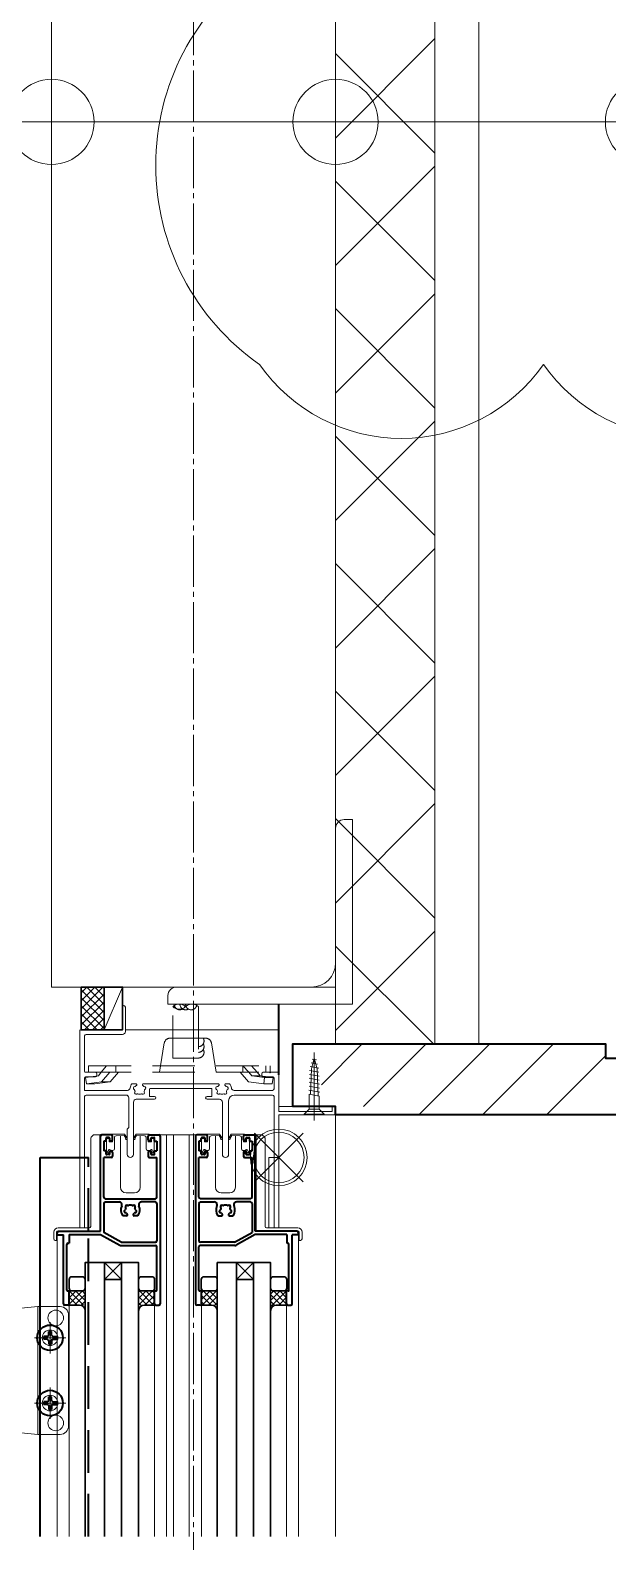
# Model space of a CAD drawing. Units: millimetres at full size, sheet at 1:30. Extents: x -17796 to 21385, y -23279 to 7734.
# Drawn here: x -2369 to -2166, y -994 to -462 of the extents above; entities that cross this region are included whole.
import ezdxf

# ---------------------------------------------------------------- set-up
doc = ezdxf.new("R2010")
doc.units = ezdxf.units.MM
doc.header["$LTSCALE"] = 30
for name, pattern in [('USER2', [2, 1.25, -0.25, 0.25, -0.25]), ('USER4', [0.78, 0.6, -0.06, 0.06, -0.06]), ('USER8', [0.75, 0.5, -0.25])]:
    doc.linetypes.add(name, pattern=pattern)
for name, color, linetype, lineweight in [('0-B_0_6P', 54, 'USER4', 18), ('0-D_破線', 30, 'Continuous', 18), ('1-4_ﾌﾟﾛッﾄ', 41, 'Continuous', 18), ('2-2_', 7, 'Continuous', 18), ('4-A_', 4, 'Continuous', 40), ('4-F_', 1, 'Continuous', 18), ('6-F_寸法', 2, 'Continuous', 18)]:
    doc.layers.add(name, color=color, linetype=linetype, lineweight=lineweight)

msp = doc.modelspace()

# ---------------------------------------------------------------- linework, layer by layer
at = {"layer": '0-B_0_6P'}
msp.add_line((-2311.89, 296.4), (-2311.89, -3403.6), dxfattribs=at)
at = {"layer": '0-D_破線'}
msp.add_line((-2211.39, -143.6), (-2211.39, -818.6), dxfattribs=at)
at = {"layer": '1-4_ﾌﾟﾛッﾄ'}
for p, q in [((-2261.89, -499.57), (-2226.89, -464.57)), ((-2226.89, -504.85), (-2261.89, -469.85)), ((-2261.89, -544.47), (-2226.89, -509.47)), ((-2226.89, -549.75), (-2261.89, -514.75)), ((-2261.89, -589.38), (-2226.89, -554.38)), ((-2226.89, -594.65), (-2261.89, -559.65)), ((-2261.89, -634.28), (-2226.89, -599.28)), ((-2226.89, -639.55), (-2261.89, -604.55)), ((-2261.89, -679.18), (-2226.89, -644.18)), ((-2226.89, -684.45), (-2261.89, -649.45)), ((-2261.89, -724.08), (-2226.89, -689.08)), ((-2226.89, -729.36), (-2261.89, -694.36)), ((-2261.89, -768.98), (-2226.89, -733.98)), ((-2226.89, -774.26), (-2261.89, -739.26)), ((-2261.89, -813.88), (-2226.89, -778.88)), ((-2227.44, -818.6), (-2261.89, -784.16))]:
    msp.add_line(p, q, dxfattribs=at)
msp.add_lwpolyline([(-1811.89, -103.6), (-2211.89, -103.6), (-2211.89, -118.6), (-2261.89, -118.6), (-2261.89, -818.6), (-2226.89, -818.6), (-2226.89, -143.6)], dxfattribs=at)
at = {"layer": '2-2_', "color": 171}
for p, q in [((-2361.89, -473.89), (-2361.89, -476.39)), ((-2261.89, -473.89), (-2261.89, -476.39)), ((-2261.89, -473.89), (-2261.89, -476.39)), ((-2361.89, -493.89), (-2261.89, -493.89)), ((-2291.89, -493.89), (-2321.89, -493.89)), ((-2261.89, -493.89), (-2151.89, -493.89)), ((-2231.89, -493.89), (-2201.89, -493.89))]:
    msp.add_line(p, q, dxfattribs=at)
at = {"layer": '2-2_'}
for p, q in [((-2361.89, -493.89), (-2391.89, -493.89)), ((-2261.89, -493.89), (-2291.89, -493.89)), ((-2261.89, -493.89), (-2231.89, -493.89))]:
    msp.add_line(p, q, dxfattribs=at)
for centre in [(-2361.89, -493.89), (-2261.89, -493.89), (-2261.89, -493.89), (-2151.89, -493.89)]:
    msp.add_circle(centre, 15, dxfattribs=at)
at = {"layer": '4-A_', "color": 7, "lineweight": 18}
for p, q in [((-2258.89, -739.6), (-2255.89, -739.6)), ((-2255.89, -804.6), (-2255.89, -739.6)), ((-2261.89, -790.1), (-2261.89, -742.6)), ((-2320.89, -804.6), (-2320.89, -801.6)), ((-2317.89, -798.6), (-2270.39, -798.6)), ((-2320.89, -804.6), (-2255.89, -804.6))]:
    msp.add_line(p, q, dxfattribs=at)
at = {"layer": '4-A_', "color": 2, "lineweight": 9}
for p, q in [((-2351.39, -800.56), (-2349.43, -798.6)), ((-2351.39, -803.39), (-2346.6, -798.6)), ((-2351.39, -806.22), (-2343.77, -798.6)), ((-2343.39, -807.52), (-2351.39, -799.52)), ((-2351.39, -809.05), (-2343.39, -801.05)), ((-2343.39, -810.35), (-2351.39, -802.35)), ((-2343.39, -804.69), (-2349.48, -798.6)), ((-2343.39, -801.86), (-2346.65, -798.6)), ((-2343.39, -799.04), (-2343.82, -798.6)), ((-2336.89, -798.6), (-2343.39, -813.6)), ((-2351.39, -811.88), (-2343.39, -803.88)), ((-2343.39, -813.18), (-2351.39, -805.18)), ((-2345.79, -813.6), (-2351.39, -808.01)), ((-2350.29, -813.6), (-2343.39, -806.71)), ((-2348.62, -813.6), (-2351.39, -810.83)), ((-2347.46, -813.6), (-2343.39, -809.53)), ((-2344.63, -813.6), (-2343.39, -812.36)), ((-2266.89, -833.01), (-2252.48, -818.6)), ((-2252.03, -840.6), (-2230.03, -818.6)), ((-2232.58, -843.6), (-2207.58, -818.6)), ((-2210.13, -843.6), (-2185.13, -818.6)), ((-2187.68, -843.6), (-2166.89, -822.82)), ((-2355.64, -905.76), (-2355.48, -905.6)), ((-2355.64, -908.01), (-2353.24, -905.6)), ((-2355.64, -910.25), (-2350.99, -905.6)), ((-2352.88, -910.6), (-2355.64, -907.84)), ((-2355.12, -910.6), (-2355.64, -910.09)), ((-2350.63, -910.6), (-2355.63, -905.6)), ((-2353.75, -910.6), (-2350.04, -906.9)), ((-2350.04, -908.95), (-2353.39, -905.6)), ((-2351.5, -910.6), (-2350.04, -909.14)), ((-2350.04, -906.71), (-2351.14, -905.6)), ((-2331.24, -906.06), (-2330.78, -905.6)), ((-2331.24, -908.3), (-2328.54, -905.6)), ((-2331.24, -910.55), (-2326.29, -905.6)), ((-2328.18, -910.6), (-2331.24, -907.55)), ((-2330.18, -910.85), (-2331.24, -909.79)), ((-2325.94, -910.6), (-2330.94, -905.6)), ((-2329.05, -910.6), (-2325.64, -907.19)), ((-2325.64, -908.66), (-2328.69, -905.6)), ((-2326.8, -910.6), (-2325.64, -909.44)), ((-2325.64, -906.41), (-2326.45, -905.6)), ((-2309.14, -906.41), (-2308.33, -905.6)), ((-2309.14, -908.65), (-2306.09, -905.6)), ((-2305.73, -910.6), (-2309.14, -907.2)), ((-2307.98, -910.6), (-2309.14, -909.44)), ((-2308.84, -910.6), (-2303.84, -905.6)), ((-2303.54, -910.55), (-2308.49, -905.6)), ((-2306.6, -910.6), (-2303.54, -907.54)), ((-2303.54, -908.31), (-2306.24, -905.6)), ((-2304.35, -910.6), (-2303.54, -909.79)), ((-2303.54, -906.06), (-2304, -905.6)), ((-2284.74, -906.7), (-2283.64, -905.6)), ((-2284.74, -908.95), (-2281.39, -905.6)), ((-2284.74, -911.19), (-2279.15, -905.6)), ((-2281.04, -910.6), (-2284.74, -906.9)), ((-2283.22, -910.67), (-2284.74, -909.14)), ((-2279.14, -910.25), (-2283.79, -905.6)), ((-2281.9, -910.6), (-2279.14, -907.84)), ((-2279.14, -908.01), (-2281.55, -905.6)), ((-2279.66, -910.6), (-2279.14, -910.08)), ((-2279.14, -905.76), (-2279.3, -905.6)), ((-2331.17, -912.11), (-2331.24, -912.04)), ((-2284.49, -911.64), (-2284.74, -911.39))]:
    msp.add_line(p, q, dxfattribs=at)
at = {"layer": '4-A_', "lineweight": 18}
for p, q in [((-2336.89, -813.6), (-2336.89, -805.6)), ((-2335.89, -814.25), (-2335.89, -805.6)), ((-2351.89, -814.1), (-2351.89, -858.3)), ((-2351.39, -813.6), (-2336.89, -813.6)), ((-2350.24, -828.3), (-2350.24, -815.75)), ((-2349.74, -815.25), (-2336.89, -815.25)), ((-2346.39, -828.6), (-2349.94, -828.6)), ((-2346.39, -830.25), (-2349.94, -830.25)), ((-2345.89, -829.1), (-2345.89, -829.75)), ((-2287.89, -829.1), (-2287.89, -829.75)), ((-2285.09, -828.6), (-2287.39, -828.6)), ((-2283.84, -830.25), (-2287.39, -830.25)), ((-2285.09, -828.6), (-2284.89, -828.8)), ((-2284.89, -828.8), (-2284.69, -828.6)), ((-2282.19, -828.6), (-2284.69, -828.6)), ((-2281.89, -828.9), (-2281.89, -842.4)), ((-2350.24, -830.55), (-2350.24, -834.95)), ((-2350.24, -834.95), (-2335.19, -834.95)), ((-2333.58, -832.6), (-2332.26, -832.6)), ((-2329.52, -832.6), (-2303.26, -832.6)), ((-2327.09, -834.25), (-2305.69, -834.25)), ((-2305.39, -837.1), (-2305.39, -834.55)), ((-2300.52, -832.6), (-2299.2, -832.6)), ((-2297.59, -834.95), (-2284.04, -834.95)), ((-2283.54, -830.55), (-2283.54, -834.45)), ((-2350.24, -837.1), (-2350.24, -858.3)), ((-2349.74, -836.6), (-2335.69, -836.6)), ((-2334.69, -848.05), (-2334.69, -837.6)), ((-2333.04, -857.5), (-2333.04, -839.1)), ((-2332.04, -838.1), (-2325.64, -838.1)), ((-2307.14, -837.1), (-2305.39, -837.1)), ((-2307.14, -838.1), (-2302.74, -838.1)), ((-2301.74, -857.5), (-2301.74, -839.1)), ((-2299.54, -857.5), (-2299.54, -838.6)), ((-2297.54, -836.6), (-2284.04, -836.6)), ((-2283.54, -837.1), (-2283.54, -858.3)), ((-2263.09, -840.6), (-2261.89, -840.6)), ((-2263.09, -840.6), (-2263.09, -842.4)), ((-2261.89, -840.6), (-2261.89, -843.3)), ((-2281.89, -842.4), (-2263.09, -842.4)), ((-2281.89, -843.6), (-2262.19, -843.6)), ((-2281.89, -843.6), (-2281.89, -858.3)), ((-2335.24, -848.6), (-2334.69, -848.05)), ((-2335.24, -857.5), (-2335.24, -848.6)), ((-2350.54, -858.6), (-2351.59, -858.6)), ((-2283.24, -858.6), (-2282.19, -858.6))]:
    msp.add_line(p, q, dxfattribs=at)
at = {"layer": '4-A_'}
for p, q in [((-2281.89, -829.43), (-2281.89, -804.6)), ((-2344.64, -884.6), (-2344.64, -851.1)), ((-2340.94, -850.6), (-2344.14, -850.6)), ((-2341.64, -851.6), (-2342.39, -851.6)), ((-2340.44, -852.4), (-2340.44, -851.1)), ((-2327.84, -852.4), (-2327.84, -851.1)), ((-2327.34, -850.6), (-2324.14, -850.6)), ((-2326.64, -851.6), (-2325.89, -851.6)), ((-2323.64, -851.1), (-2323.64, -910.1)), ((-2311.14, -851.1), (-2311.14, -910.1)), ((-2307.44, -850.6), (-2310.64, -850.6)), ((-2308.14, -851.6), (-2308.89, -851.6)), ((-2306.94, -852.4), (-2306.94, -851.1)), ((-2294.34, -852.4), (-2294.34, -851.1)), ((-2293.84, -850.6), (-2290.64, -850.6)), ((-2293.14, -851.6), (-2292.39, -851.6)), ((-2290.14, -884.6), (-2290.14, -851.1)), ((-2342.69, -852.9), (-2343.49, -852.9)), ((-2343.49, -852.9), (-2343.49, -856.3)), ((-2342.69, -856.3), (-2343.49, -856.3)), ((-2342.69, -852.9), (-2342.69, -851.9)), ((-2342.69, -857.3), (-2342.69, -856.3)), ((-2341.34, -852.6), (-2341.34, -851.9)), ((-2341.34, -857.3), (-2341.34, -856.6)), ((-2340.94, -852.9), (-2341.04, -852.9)), ((-2340.94, -856.3), (-2341.04, -856.3)), ((-2340.44, -856.8), (-2340.44, -858.1)), ((-2327.84, -856.8), (-2327.84, -858.1)), ((-2327.34, -852.9), (-2327.24, -852.9)), ((-2327.34, -856.3), (-2327.24, -856.3)), ((-2326.94, -852.6), (-2326.94, -851.9)), ((-2326.94, -856.6), (-2326.94, -857.3)), ((-2325.59, -852.9), (-2325.59, -851.9)), ((-2325.59, -852.9), (-2324.79, -852.9)), ((-2325.59, -857.3), (-2325.59, -856.3)), ((-2325.59, -856.3), (-2324.79, -856.3)), ((-2324.79, -852.9), (-2324.79, -856.3)), ((-2309.19, -852.9), (-2309.99, -852.9)), ((-2309.99, -852.9), (-2309.99, -856.3)), ((-2309.19, -856.3), (-2309.99, -856.3)), ((-2309.19, -852.9), (-2309.19, -851.9)), ((-2309.19, -857.3), (-2309.19, -856.3)), ((-2307.84, -852.6), (-2307.84, -851.9)), ((-2307.84, -856.6), (-2307.84, -857.3)), ((-2307.44, -852.9), (-2307.54, -852.9)), ((-2307.44, -856.3), (-2307.54, -856.3)), ((-2306.94, -856.8), (-2306.94, -858.1)), ((-2294.34, -856.8), (-2294.34, -858.1)), ((-2293.84, -852.9), (-2293.74, -852.9)), ((-2293.84, -856.3), (-2293.74, -856.3)), ((-2293.44, -852.6), (-2293.44, -851.9)), ((-2293.44, -857.3), (-2293.44, -856.6)), ((-2292.09, -852.9), (-2292.09, -851.9)), ((-2292.09, -852.9), (-2291.29, -852.9)), ((-2292.09, -857.3), (-2292.09, -856.3)), ((-2292.09, -856.3), (-2291.29, -856.3)), ((-2291.29, -852.9), (-2291.29, -856.3)), ((-2365.89, -992.1), (-2365.89, -858.6)), ((-2365.89, -858.6), (-2348.89, -858.6)), ((-2340.94, -858.6), (-2343.49, -858.6)), ((-2343.49, -872.6), (-2343.49, -858.6)), ((-2341.64, -857.6), (-2342.39, -857.6)), ((-2327.34, -858.6), (-2324.79, -858.6)), ((-2326.64, -857.6), (-2325.89, -857.6)), ((-2324.79, -872.6), (-2324.79, -858.6)), ((-2309.99, -872.6), (-2309.99, -858.6)), ((-2307.44, -858.6), (-2309.99, -858.6)), ((-2308.14, -857.6), (-2308.89, -857.6)), ((-2293.84, -858.6), (-2291.29, -858.6)), ((-2293.14, -857.6), (-2292.39, -857.6)), ((-2291.29, -872.6), (-2291.29, -858.6)), ((-2343.49, -874.75), (-2343.49, -885.07)), ((-2342.99, -873.1), (-2325.29, -873.1)), ((-2342.99, -874.25), (-2338.08, -874.25)), ((-2325.29, -874.25), (-2330.2, -874.25)), ((-2324.79, -874.75), (-2324.79, -887.95)), ((-2309.99, -874.75), (-2309.99, -887.95)), ((-2291.79, -873.1), (-2309.49, -873.1)), ((-2309.49, -874.25), (-2304.58, -874.25)), ((-2291.79, -874.25), (-2296.7, -874.25)), ((-2291.29, -874.75), (-2291.29, -885.07)), ((-2335.51, -879.1), (-2336.83, -879.1)), ((-2331.45, -879.1), (-2332.77, -879.1)), ((-2303.33, -879.1), (-2302.01, -879.1)), ((-2299.27, -879.1), (-2297.95, -879.1)), ((-2359.89, -885.8), (-2359.89, -885.1)), ((-2359.89, -885.8), (-2357.64, -885.8)), ((-2359.39, -884.6), (-2344.64, -884.6)), ((-2357.64, -910.1), (-2357.64, -885.8)), ((-2355.99, -888.75), (-2355.69, -888.75)), ((-2355.69, -885.75), (-2344.64, -885.75)), ((-2355.69, -885.75), (-2355.69, -888.75)), ((-2344.64, -885.75), (-2337.86, -889.48)), ((-2337.34, -888.45), (-2343.49, -885.07)), ((-2337.34, -888.45), (-2325.29, -888.45)), ((-2297.43, -888.45), (-2309.49, -888.45)), ((-2297.43, -888.45), (-2291.29, -885.07)), ((-2290.14, -885.75), (-2296.91, -889.48)), ((-2275.39, -884.6), (-2290.14, -884.6)), ((-2279.09, -885.75), (-2290.14, -885.75)), ((-2279.09, -885.75), (-2279.09, -888.75)), ((-2278.79, -888.75), (-2279.09, -888.75)), ((-2274.89, -885.8), (-2277.14, -885.8)), ((-2277.14, -910.1), (-2277.14, -885.8)), ((-2274.89, -885.8), (-2274.89, -885.1)), ((-2356.49, -905.3), (-2356.49, -889.25)), ((-2337.38, -889.6), (-2325.29, -889.6)), ((-2324.79, -905.3), (-2324.79, -890.1)), ((-2309.99, -905.3), (-2309.99, -890.1)), ((-2297.4, -889.6), (-2309.49, -889.6)), ((-2278.29, -905.3), (-2278.29, -889.25)), ((-2356.19, -905.6), (-2355.64, -905.6)), ((-2355.64, -910.1), (-2355.64, -905.6)), ((-2325.64, -905.6), (-2325.09, -905.6)), ((-2325.64, -910.1), (-2325.64, -905.6)), ((-2309.14, -905.6), (-2309.69, -905.6)), ((-2309.14, -910.1), (-2309.14, -905.6)), ((-2278.59, -905.6), (-2279.14, -905.6)), ((-2279.14, -910.1), (-2279.14, -905.6)), ((-2356.14, -910.6), (-2357.14, -910.6)), ((-2325.14, -910.6), (-2324.14, -910.6)), ((-2309.64, -910.6), (-2310.64, -910.6)), ((-2278.64, -910.6), (-2277.64, -910.6)), ((-2362.87, -921.09), (-2362.85, -919.9)), ((-2363.41, -922.59), (-2364.59, -922.56)), ((-2363.04, -922.76), (-2363.41, -922.59)), ((-2363.04, -921.45), (-2362.87, -921.09)), ((-2361.91, -923.12), (-2361.93, -924.3)), ((-2361.74, -922.76), (-2361.91, -923.12)), ((-2361.74, -921.45), (-2361.37, -921.62)), ((-2361.74, -922.76), (-2361.37, -922.59)), ((-2361.37, -921.62), (-2360.19, -921.64)), ((-2361.37, -922.59), (-2360.19, -922.56)), ((-2363.41, -945.59), (-2364.59, -945.56)), ((-2363.04, -945.76), (-2363.41, -945.59)), ((-2363.04, -944.45), (-2362.87, -944.09)), ((-2362.87, -944.09), (-2362.85, -942.9)), ((-2361.91, -946.12), (-2361.93, -947.3)), ((-2361.74, -945.76), (-2361.91, -946.12)), ((-2361.74, -944.45), (-2361.37, -944.62)), ((-2361.74, -945.76), (-2361.37, -945.59)), ((-2361.37, -944.62), (-2360.19, -944.64)), ((-2361.37, -945.59), (-2360.19, -945.56))]:
    msp.add_line(p, q, dxfattribs=at)
at = {"layer": '4-A_', "color": 3, "lineweight": 20}
for p, q in [((-2351.89, -813.6), (-2351.89, -814.1)), ((-2351.39, -813.6), (-2336.89, -813.6)), ((-2335.89, -813.6), (-2281.89, -813.6)), ((-2281.89, -828.9), (-2281.89, -813.6)), ((-2263.09, -840.6), (-2281.89, -840.6)), ((-2261.89, -843.6), (-2261.89, -992.1)), ((-2344.89, -850.6), (-2340.49, -850.6)), ((-2337.64, -850.89), (-2337.64, -869.1)), ((-2330.64, -850.89), (-2330.64, -869.1)), ((-2327.79, -850.6), (-2306.99, -850.6)), ((-2321.39, -850.6), (-2321.39, -992.1)), ((-2318.89, -850.6), (-2318.89, -992.1)), ((-2313.39, -850.6), (-2313.39, -992.1)), ((-2304.14, -850.89), (-2304.14, -869.1)), ((-2297.14, -850.89), (-2297.14, -869.1)), ((-2289.89, -850.6), (-2294.29, -850.6)), ((-2285.39, -883.4), (-2285.39, -858.6)), ((-2281.89, -858.6), (-2285.39, -858.6)), ((-2283.54, -883.4), (-2283.54, -858.6)), ((-2281.89, -883.4), (-2281.89, -858.3)), ((-2332.64, -871.1), (-2335.64, -871.1)), ((-2299.14, -871.1), (-2302.14, -871.1)), ((-2359.89, -885.8), (-2359.89, -992.1)), ((-2274.89, -885.8), (-2274.89, -992.1)), ((-2396.89, -914.1), (-2366.69, -911.1)), ((-2358.89, -911.1), (-2366.69, -911.1)), ((-2366.69, -956.1), (-2366.69, -911.1)), ((-2355.89, -953.1), (-2355.89, -914.1)), ((-2355.64, -910.6), (-2355.64, -992.1)), ((-2325.64, -910.6), (-2325.64, -992.1)), ((-2309.14, -910.6), (-2309.14, -992.1)), ((-2279.14, -910.6), (-2279.14, -992.1)), ((-2396.89, -953.1), (-2366.69, -956.1)), ((-2358.89, -956.1), (-2366.69, -956.1))]:
    msp.add_line(p, q, dxfattribs=at)
at = {"layer": '4-A_', "color": 2, "linetype": 'USER8', "lineweight": 18}
for p, q in [((-2323.51, -826.3), (-2322.17, -818.27)), ((-2320.19, -816.6), (-2307.58, -816.6)), ((-2304.27, -826.3), (-2305.61, -818.27)), ((-2349.89, -830.4), (-2349.6, -832.68)), ((-2348.89, -826.3), (-2284.89, -826.3)), ((-2348.89, -826.3), (-2348.89, -828.6)), ((-2348.89, -828.6), (-2284.89, -828.6)), ((-2344.39, -828.6), (-2342.49, -826.3)), ((-2344.23, -832.01), (-2341.41, -828.6)), ((-2339.29, -826.3), (-2339.29, -828.6)), ((-2323.51, -826.3), (-2323.89, -828.6)), ((-2304.27, -826.3), (-2303.89, -828.6)), ((-2292.54, -831.97), (-2295.52, -828.6)), ((-2292.45, -828.6), (-2294.49, -826.3)), ((-2294.49, -826.3), (-2294.49, -828.6)), ((-2291.39, -829.8), (-2292.45, -828.6)), ((-2286.89, -830.4), (-2291.39, -829.8)), ((-2291.39, -829.8), (-2288.39, -829.8)), ((-2286.89, -830.4), (-2287.17, -832.69)), ((-2286.89, -830.4), (-2283.89, -830.4)), ((-2286.39, -826.3), (-2286.39, -828.6)), ((-2284.89, -826.3), (-2284.89, -828.6)), ((-2349.6, -832.68), (-2344.23, -832.01)), ((-2349.6, -832.68), (-2346.6, -832.68)), ((-2344.23, -832.01), (-2341.24, -831.97)), ((-2287.17, -832.69), (-2292.54, -831.97))]:
    msp.add_line(p, q, dxfattribs=at)
at = {"layer": '4-A_', "color": 7, "linetype": 'USER8', "lineweight": 20}
for p, q in [((-2270.41, -827.4), (-2269.39, -823.61)), ((-2270.09, -823.92), (-2268.61, -824.22)), ((-2268.37, -827.4), (-2269.39, -823.61)), ((-2271.07, -829.32), (-2267.68, -830)), ((-2271.02, -827.93), (-2267.73, -828.59)), ((-2270.8, -826.57), (-2267.81, -827.17)), ((-2270.72, -836.39), (-2270.41, -827.4)), ((-2270.45, -825.25), (-2268.21, -825.69)), ((-2268.04, -836.92), (-2268.37, -827.4)), ((-2271.27, -834.88), (-2267.48, -835.64)), ((-2271.22, -833.49), (-2267.53, -834.23)), ((-2271.17, -832.1), (-2267.58, -832.82)), ((-2271.12, -830.71), (-2267.63, -831.41)), ((-2271.14, -841.6), (-2271.14, -836.3)), ((-2271.14, -836.3), (-2267.64, -837)), ((-2267.64, -841.6), (-2267.64, -837)), ((-2272.89, -843.35), (-2271.14, -841.6)), ((-2265.89, -843.35), (-2272.89, -843.35)), ((-2272.89, -843.6), (-2272.89, -843.35)), ((-2265.89, -843.6), (-2272.89, -843.6)), ((-2267.64, -841.6), (-2271.14, -841.6)), ((-2265.89, -843.35), (-2267.64, -841.6)), ((-2265.89, -843.6), (-2265.89, -843.35))]:
    msp.add_line(p, q, dxfattribs=at)
at = {"layer": '4-A_', "color": 1, "linetype": 'USER2', "lineweight": 9}
for p, q in [((-2269.39, -845.6), (-2269.39, -821.61)), ((-2362.39, -927.6), (-2362.39, -916.6)), ((-2367.89, -922.1), (-2356.89, -922.1)), ((-2362.39, -939.6), (-2362.39, -950.6)), ((-2367.89, -945.1), (-2356.89, -945.1))]:
    msp.add_line(p, q, dxfattribs=at)
at = {"layer": '4-A_', "color": 21, "lineweight": 20}
for p, q in [((-2347.94, -851.46), (-2347.09, -850.6)), ((-2344.89, -850.6), (-2347.09, -850.6)), ((-2340.74, -850.35), (-2336.19, -850.35)), ((-2339.74, -851.44), (-2339.74, -855.6)), ((-2336.35, -850.86), (-2339.15, -850.94)), ((-2336.35, -850.86), (-2335.78, -851.78)), ((-2336.19, -850.35), (-2335.29, -851.81)), ((-2332.09, -850.35), (-2332.99, -851.81)), ((-2331.93, -850.86), (-2332.5, -851.78)), ((-2327.54, -850.35), (-2332.09, -850.35)), ((-2331.93, -850.86), (-2329.12, -850.94)), ((-2328.54, -851.44), (-2328.54, -855.6)), ((-2307.24, -850.35), (-2302.69, -850.35)), ((-2306.24, -851.44), (-2306.24, -855.6)), ((-2302.85, -850.86), (-2305.65, -850.94)), ((-2302.85, -850.86), (-2302.28, -851.78)), ((-2302.69, -850.35), (-2301.79, -851.81)), ((-2298.59, -850.35), (-2299.49, -851.81)), ((-2298.43, -850.86), (-2299, -851.78)), ((-2294.04, -850.35), (-2298.59, -850.35)), ((-2298.43, -850.86), (-2295.62, -850.94)), ((-2295.04, -851.44), (-2295.04, -855.6)), ((-2289.89, -850.6), (-2287.69, -850.6)), ((-2286.84, -851.46), (-2287.69, -850.6)), ((-2348.09, -882.9), (-2348.09, -851.81)), ((-2342.54, -852.2), (-2342.54, -856.1)), ((-2342.54, -856.1), (-2342.1, -856.85)), ((-2341.84, -851.9), (-2342.24, -851.9)), ((-2341.54, -853.1), (-2341.54, -852.2)), ((-2341.54, -853.1), (-2340.44, -853.1)), ((-2341.54, -856.4), (-2341.54, -856.7)), ((-2341.24, -856.1), (-2340.24, -856.1)), ((-2327.04, -856.1), (-2328.04, -856.1)), ((-2326.74, -853.1), (-2327.84, -853.1)), ((-2326.74, -853.1), (-2326.74, -852.2)), ((-2326.74, -856.4), (-2326.74, -856.7)), ((-2326.44, -851.9), (-2326.04, -851.9)), ((-2325.74, -856.1), (-2326.18, -856.85)), ((-2325.74, -852.2), (-2325.74, -856.1)), ((-2309.04, -852.2), (-2309.04, -856.1)), ((-2309.04, -856.1), (-2308.6, -856.85)), ((-2308.34, -851.9), (-2308.74, -851.9)), ((-2308.04, -853.1), (-2308.04, -852.2)), ((-2308.04, -853.1), (-2306.94, -853.1)), ((-2308.04, -856.4), (-2308.04, -856.7)), ((-2307.74, -856.1), (-2306.74, -856.1)), ((-2293.54, -856.1), (-2294.54, -856.1)), ((-2293.24, -853.1), (-2294.34, -853.1)), ((-2293.24, -853.1), (-2293.24, -852.2)), ((-2293.24, -856.4), (-2293.24, -856.7)), ((-2292.94, -851.9), (-2292.54, -851.9)), ((-2292.24, -856.1), (-2292.68, -856.85)), ((-2292.24, -852.2), (-2292.24, -856.1)), ((-2286.69, -882.9), (-2286.69, -851.81)), ((-2359.59, -883.4), (-2348.59, -883.4)), ((-2275.19, -883.4), (-2286.19, -883.4)), ((-2361.09, -887.3), (-2361.09, -884.9)), ((-2360.59, -887.8), (-2359.89, -887.8)), ((-2360.09, -887.8), (-2360.09, -884.9)), ((-2274.19, -887.8), (-2274.89, -887.8)), ((-2274.69, -887.8), (-2274.69, -884.9)), ((-2273.69, -887.3), (-2273.69, -884.9))]:
    msp.add_line(p, q, dxfattribs=at)
at = {"layer": '4-A_', "color": 60, "lineweight": 18}
for p, q in [((-2290.45, -867.16), (-2273.33, -850.04)), ((-2290.45, -850.04), (-2273.33, -867.16)), ((-2290.45, -867.16), (-2273.33, -850.04)), ((-2290.45, -850.04), (-2273.33, -867.16))]:
    msp.add_line(p, q, dxfattribs=at)
at = {"layer": '4-A_', "color": 3, "lineweight": 18}
for p, q in [((-2351.89, -883.4), (-2351.89, -858.3)), ((-2351.89, -858.6), (-2350.24, -858.6)), ((-2350.24, -883.4), (-2350.24, -858.6))]:
    msp.add_line(p, q, dxfattribs=at)
at = {"layer": '4-A_', "color": 7, "linetype": 'USER8'}
for p, q in [((-2348.89, -884.44), (-2348.89, -858.6)), ((-2348.89, -992.1), (-2348.89, -884.49))]:
    msp.add_line(p, q, dxfattribs=at)
at = {"layer": '4-A_', "color": 6, "lineweight": 30}
for p, q in [((-2337.24, -901.6), (-2343.24, -895.6)), ((-2343.24, -901.6), (-2337.24, -895.6)), ((-2290.74, -901.6), (-2296.74, -895.6)), ((-2296.74, -901.6), (-2290.74, -895.6)), ((-2355.69, -901.6), (-2355.69, -904.6)), ((-2351.04, -900.6), (-2354.69, -900.6)), ((-2350.04, -904.6), (-2350.04, -901.6)), ((-2350.04, -912.6), (-2350.04, -904.6)), ((-2331.24, -904.6), (-2331.24, -901.6)), ((-2331.24, -912.6), (-2331.24, -904.6)), ((-2330.24, -900.6), (-2326.59, -900.6)), ((-2325.59, -901.6), (-2325.59, -904.6)), ((-2309.19, -901.6), (-2309.19, -904.6)), ((-2304.54, -900.6), (-2308.19, -900.6)), ((-2303.54, -904.6), (-2303.54, -901.6)), ((-2303.54, -912.6), (-2303.54, -904.6)), ((-2284.74, -904.6), (-2284.74, -901.6)), ((-2284.74, -912.6), (-2284.74, -904.6)), ((-2283.74, -900.6), (-2280.09, -900.6)), ((-2279.09, -901.6), (-2279.09, -904.6)), ((-2351.04, -905.6), (-2355.64, -905.6)), ((-2354.69, -905.6), (-2351.04, -905.6)), ((-2330.24, -905.6), (-2325.64, -905.6)), ((-2326.59, -905.6), (-2330.24, -905.6)), ((-2304.54, -905.6), (-2309.14, -905.6)), ((-2308.19, -905.6), (-2304.54, -905.6)), ((-2283.74, -905.6), (-2279.14, -905.6)), ((-2280.09, -905.6), (-2283.74, -905.6))]:
    msp.add_line(p, q, dxfattribs=at)
at = {"layer": '4-A_', "color": 2, "linetype": 'USER8', "lineweight": 9}
msp.add_line((-2365.89, -956.1), (-2365.89, -911.1), dxfattribs=at)
at = {"layer": '4-A_', "color": 6, "lineweight": 30}
for points in [[(-2351.39, -798.6), (-2343.39, -798.6), (-2343.39, -813.6), (-2351.39, -813.6)], [(-2343.39, -798.6), (-2336.89, -798.6), (-2336.89, -813.6), (-2343.39, -813.6)], [(-2343.24, -895.6), (-2337.24, -895.6), (-2337.24, -901.6), (-2343.24, -901.6)], [(-2296.74, -895.6), (-2290.74, -895.6), (-2290.74, -901.6), (-2296.74, -901.6)]]:
    msp.add_lwpolyline(points, close=True, dxfattribs=at)
at = {"layer": '4-A_', "color": 2, "linetype": 'USER8', "lineweight": 18}
for points in [[(-2310.18, -805.48), (-2310.18, -823.57), (-2319.18, -823.57), (-2319.18, -805.48)], [(-2349.89, -830.4), (-2345.39, -829.8), (-2344.39, -828.6)], [(-2346.6, -832.69), (-2341.24, -831.97), (-2338.25, -828.6)], [(-2283.89, -830.4), (-2288.39, -829.8), (-2289.44, -828.6), (-2291.44, -826.3)], [(-2283.89, -830.4), (-2284.17, -832.68), (-2287.17, -832.68)]]:
    msp.add_lwpolyline(points, dxfattribs=at)
at = {"layer": '4-A_', "color": 3, "lineweight": 20}
msp.add_lwpolyline([(-2281.89, -829.43), (-2281.89, -813.6), (-2335.89, -813.6)], dxfattribs=at)
at = {"layer": '4-A_'}
msp.add_lwpolyline([(-2141.89, -818.6), (-2141.89, -843.6), (-2261.89, -843.6), (-2261.89, -840.6), (-2276.89, -840.6), (-2276.89, -818.6), (-2166.89, -818.6), (-2166.89, -823.6), (-2151.89, -823.6), (-2151.89, -818.6)], close=True, dxfattribs=at)
at = {"layer": '4-A_', "lineweight": 18}
msp.add_lwpolyline([(-2327.39, -834.55), (-2327.39, -837.1), (-2325.64, -837.1)], dxfattribs=at)
at = {"layer": '4-A_', "color": 21, "lineweight": 20}
for points in [[(-2359.59, -884.4), (-2344.89, -884.4), (-2344.89, -850.6)], [(-2340.74, -850.35), (-2340.44, -850.65), (-2340.44, -853.1)], [(-2327.54, -850.35), (-2327.84, -850.65), (-2327.84, -853.1)], [(-2307.24, -850.35), (-2306.94, -850.65), (-2306.94, -853.1)], [(-2294.04, -850.35), (-2294.34, -850.65), (-2294.34, -853.1)], [(-2275.19, -884.4), (-2289.89, -884.4), (-2289.89, -850.6)]]:
    msp.add_lwpolyline(points, dxfattribs=at)
at = {"layer": '4-A_', "color": 6, "lineweight": 30}
for points in [[(-2343.24, -992.1), (-2343.24, -895.6), (-2350.04, -895.6), (-2350.04, -992.1)], [(-2331.24, -992.1), (-2331.24, -895.6), (-2337.24, -895.6), (-2337.24, -992.1)], [(-2296.74, -992.1), (-2296.74, -895.6), (-2303.54, -895.6), (-2303.54, -992.1)], [(-2284.74, -992.1), (-2284.74, -895.6), (-2290.74, -895.6), (-2290.74, -992.1)], [(-2355.64, -905.6), (-2355.64, -910.6), (-2352.04, -910.6)], [(-2325.64, -905.6), (-2325.64, -910.6), (-2329.24, -910.6)], [(-2309.14, -905.6), (-2309.14, -910.6), (-2305.54, -910.6)], [(-2279.14, -905.6), (-2279.14, -910.6), (-2282.74, -910.6)]]:
    msp.add_lwpolyline(points, dxfattribs=at)
at = {"layer": '4-A_'}
for points in [[(-2361.74, -921.45), (-2361.91, -921.09), (-2361.93, -919.9)], [(-2363.04, -921.45), (-2363.41, -921.62), (-2364.59, -921.64)], [(-2363.04, -922.76), (-2362.87, -923.12), (-2362.85, -924.3)], [(-2363.04, -944.45), (-2363.41, -944.62), (-2364.59, -944.64)], [(-2363.04, -945.76), (-2362.87, -946.12), (-2362.85, -947.3)], [(-2361.74, -944.45), (-2361.91, -944.09), (-2361.93, -942.9)]]:
    msp.add_lwpolyline(points, dxfattribs=at)
at = {"layer": '4-A_', "color": 60, "lineweight": 18}
for radius in [10, 8.9, 8.9]:
    msp.add_circle((-2281.89, -858.6), radius, dxfattribs=at)
at = {"layer": '4-A_', "color": 3, "lineweight": 20}
for centre in [(-2360.39, -915.1), (-2362.39, -922.1), (-2362.39, -945.1), (-2360.39, -952.1)]:
    msp.add_circle(centre, 2.75, dxfattribs=at)
at = {"layer": '4-A_'}
for centre in [(-2362.39, -922.1), (-2362.39, -945.1)]:
    msp.add_circle(centre, 4.5, dxfattribs=at)
at = {"layer": '4-A_', "color": 7, "lineweight": 18}
for centre, radius, start, end in [((-2258.89, -742.6), 3, 90, 180), ((-2270.39, -790.1), 8.5, 270, 0), ((-2317.89, -801.6), 3, 90, 180)]:
    msp.add_arc(centre, radius, start, end, dxfattribs=at)
at = {"layer": '4-A_', "lineweight": 18}
for centre, radius, start, end in [((-2336.39, -805.6), 0.5, 0, 180), ((-2351.39, -814.1), 0.5, 90, 180), ((-2336.89, -814.25), 1, 270, 0), ((-2349.74, -815.75), 0.5, 90, 180), ((-2349.94, -828.3), 0.3, 180, 270), ((-2349.94, -830.55), 0.3, 90, 180), ((-2346.39, -829.1), 0.5, 0, 90), ((-2346.39, -829.75), 0.5, 270, 0), ((-2287.39, -829.1), 0.5, 90, 180), ((-2287.39, -829.75), 0.5, 180, 270), ((-2283.84, -830.55), 0.3, 0, 90), ((-2282.19, -828.9), 0.3, 0, 90), ((-2335.19, -833.95), 1, 270, 351.4064), ((-2330.89, -834.6), 3.35, 143.3436, 171.4064), ((-2332.58, -834.15), 0.5, 85.2866, 244.7134), ((-2332.92, -834.87), 0.3, 7.5799, 64.7134), ((-2332.13, -835.84), 0.5, 145.2866, 304.7134), ((-2330.89, -834.6), 1.75, 187.5799, 202.4201), ((-2332.51, -833.35), 0.3, 265.2866, 322.4201), ((-2332.78, -835.38), 0.3, 325.2866, 22.4201), ((-2330.89, -834.6), 1.75, 130.1841, 142.4201), ((-2332.26, -832.98), 0.376, 310.1841, 90), ((-2329.65, -835.84), 0.5, 235.2866, 34.7134), ((-2329.52, -832.98), 0.376, 90, 229.8159), ((-2330.89, -834.6), 1.75, 37.5799, 49.8159), ((-2329.26, -833.35), 0.3, 217.5799, 274.7134), ((-2328.99, -835.38), 0.3, 157.5799, 214.7134), ((-2330.89, -834.6), 1.75, 337.5799, 352.4201), ((-2329.2, -834.15), 0.5, 295.2866, 94.7134), ((-2328.86, -834.87), 0.3, 115.2866, 172.4201), ((-2327.09, -834.55), 0.3, 90, 180), ((-2305.69, -834.55), 0.3, 0, 90), ((-2303.58, -834.15), 0.5, 85.2866, 244.7134), ((-2303.92, -834.87), 0.3, 7.5799, 64.7134), ((-2303.13, -835.84), 0.5, 145.2866, 304.7134), ((-2301.89, -834.6), 1.75, 187.5799, 202.4201), ((-2303.51, -833.35), 0.3, 265.2866, 322.4201), ((-2303.78, -835.38), 0.3, 325.2866, 22.4201), ((-2301.89, -834.6), 1.75, 130.1841, 142.4201), ((-2303.26, -832.98), 0.376, 310.1841, 90), ((-2300.65, -835.84), 0.5, 235.2866, 34.7134), ((-2300.52, -832.98), 0.376, 90, 229.8159), ((-2301.89, -834.6), 1.75, 37.5799, 49.8159), ((-2300.26, -833.35), 0.3, 217.5799, 274.7134), ((-2299.99, -835.38), 0.3, 157.5799, 214.7134), ((-2301.89, -834.6), 1.75, 337.5799, 352.4201), ((-2300.2, -834.15), 0.5, 295.2866, 94.7134), ((-2299.86, -834.87), 0.3, 115.2866, 172.4201), ((-2301.89, -834.6), 3.35, 8.5936, 36.6564), ((-2297.59, -833.95), 1, 188.5936, 270), ((-2284.04, -834.45), 0.5, 270, 0), ((-2349.74, -837.1), 0.5, 90, 180), ((-2335.69, -837.6), 1, 0, 90), ((-2332.04, -839.1), 1, 90, 180), ((-2331.67, -836.5), 0.3, 67.5799, 124.7134), ((-2330.89, -834.6), 1.75, 247.5799, 292.4201), ((-2330.11, -836.5), 0.3, 55.2866, 112.4201), ((-2325.64, -837.6), 0.5, 270, 90), ((-2307.14, -837.6), 0.5, 90, 270), ((-2302.67, -836.5), 0.3, 67.5799, 124.7134), ((-2302.74, -839.1), 1, 0, 90), ((-2301.89, -834.6), 1.75, 247.5799, 292.4201), ((-2301.11, -836.5), 0.3, 55.2866, 112.4201), ((-2297.54, -838.6), 2, 90, 180), ((-2284.04, -837.1), 0.5, 0, 90), ((-2262.19, -843.3), 0.3, 270, 0), ((-2351.59, -858.3), 0.3, 180, 270), ((-2350.54, -858.3), 0.3, 270, 0), ((-2334.14, -857.5), 1.1, 180, 0), ((-2300.64, -857.5), 1.1, 180, 0), ((-2283.24, -858.3), 0.3, 180, 270), ((-2282.19, -858.3), 0.3, 270, 0)]:
    msp.add_arc(centre, radius, start, end, dxfattribs=at)
at = {"layer": '4-A_', "color": 2, "linetype": 'USER8', "lineweight": 18}
for centre, radius, start, end in [((-2316.93, -807.92), 3.32, 47.3195, 132.6805), ((-2316.93, -803.04), 3.32, 227.3195, 312.6805), ((-2316.69, -804.59), 2, 180.2302, 299.9978), ((-2314.69, -804.59), 2, 180.2277, 299.9981), ((-2312.7, -804.6), 1.99, 180, 0), ((-2312.43, -807.92), 3.32, 47.3195, 132.6805), ((-2320.19, -818.6), 2, 90, 170.5377), ((-2310.19, -817.57), 2, 269.9981, 29.9981), ((-2310.19, -819.57), 2, 269.9981, 29.9981), ((-2307.58, -818.6), 2, 9.4623, 90), ((-2310.19, -821.57), 2, 269.9981, 29.9981)]:
    msp.add_arc(centre, radius, start, end, dxfattribs=at)
at = {"layer": '4-A_', "color": 21, "lineweight": 20}
for centre, radius, start, end in [((-2347.59, -851.81), 0.5, 135, 180), ((-2339.15, -851.53), 0.595, 90.1795, 170.8144), ((-2329.13, -851.53), 0.595, 9.1856, 89.8205), ((-2305.65, -851.53), 0.595, 90.1795, 170.8144), ((-2295.63, -851.53), 0.595, 9.1856, 89.8205), ((-2287.19, -851.81), 0.5, 0, 45), ((-2342.24, -852.2), 0.3, 90, 180), ((-2341.84, -856.7), 0.3, 210.4102, 0.0005), ((-2341.84, -852.2), 0.3, 0, 90), ((-2341.54, -856.1), 0.3, 0.0003, 270.0007), ((-2340.24, -855.6), 0.5, 270, 0), ((-2335.54, -851.97), 0.3, 141.2182, 31.747), ((-2332.74, -851.97), 0.3, 148.253, 38.7818), ((-2328.04, -855.6), 0.5, 180, 270), ((-2326.74, -856.1), 0.3, 269.9993, 179.9997), ((-2326.44, -852.2), 0.3, 90, 180), ((-2326.44, -856.7), 0.3, 179.9995, 329.5897), ((-2326.04, -852.2), 0.3, 0, 90), ((-2308.74, -852.2), 0.3, 90, 180), ((-2308.34, -856.7), 0.3, 210.4102, 0.0005), ((-2308.34, -852.2), 0.3, 0, 90), ((-2308.04, -856.1), 0.3, 0.0003, 270.0007), ((-2306.74, -855.6), 0.5, 270, 0), ((-2302.04, -851.97), 0.3, 141.2182, 31.747), ((-2299.24, -851.97), 0.3, 148.253, 38.7818), ((-2294.54, -855.6), 0.5, 180, 270), ((-2293.24, -856.1), 0.3, 269.9993, 179.9997), ((-2292.94, -852.2), 0.3, 90, 180), ((-2292.94, -856.7), 0.3, 179.9995, 329.5897), ((-2292.54, -852.2), 0.3, 0, 90), ((-2359.59, -884.9), 1.5, 90, 180), ((-2348.59, -882.9), 0.5, 270, 0), ((-2286.19, -882.9), 0.5, 180, 270), ((-2275.19, -884.9), 1.5, 0, 90), ((-2360.59, -887.3), 0.5, 180, 270), ((-2359.59, -884.9), 0.5, 90, 180), ((-2275.19, -884.9), 0.5, 0, 90), ((-2274.19, -887.3), 0.5, 270, 0)]:
    msp.add_arc(centre, radius, start, end, dxfattribs=at)
at = {"layer": '4-A_'}
for centre, radius, start, end in [((-2344.14, -851.1), 0.5, 90, 180), ((-2342.39, -851.9), 0.3, 90, 180), ((-2341.64, -851.9), 0.3, 360, 90), ((-2340.94, -851.1), 0.5, 0, 90), ((-2327.34, -851.1), 0.5, 90, 180), ((-2326.64, -851.9), 0.3, 90, 180), ((-2325.89, -851.9), 0.3, 0, 90), ((-2324.14, -851.1), 0.5, 0, 90), ((-2310.64, -851.1), 0.5, 90, 180), ((-2308.89, -851.9), 0.3, 90, 180), ((-2308.14, -851.9), 0.3, 360, 90), ((-2307.44, -851.1), 0.5, 0, 90), ((-2293.84, -851.1), 0.5, 90, 180), ((-2293.14, -851.9), 0.3, 90, 180), ((-2292.39, -851.9), 0.3, 360, 90), ((-2290.64, -851.1), 0.5, 0, 90), ((-2341.04, -852.6), 0.3, 180, 270), ((-2341.04, -856.6), 0.3, 90, 180), ((-2340.94, -852.4), 0.5, 270, 360), ((-2340.94, -856.8), 0.5, 0, 90), ((-2327.34, -852.4), 0.5, 180, 270), ((-2327.34, -856.8), 0.5, 90, 180), ((-2327.24, -852.6), 0.3, 270, 360), ((-2327.24, -856.6), 0.3, 360, 90), ((-2307.54, -852.6), 0.3, 180, 270), ((-2307.54, -856.6), 0.3, 90, 180), ((-2307.44, -852.4), 0.5, 270, 360), ((-2307.44, -856.8), 0.5, 0, 90), ((-2293.84, -852.4), 0.5, 180, 270), ((-2293.84, -856.8), 0.5, 90, 180), ((-2293.74, -852.6), 0.3, 270, 360), ((-2293.74, -856.6), 0.3, 360, 90), ((-2342.39, -857.3), 0.3, 180, 270), ((-2341.64, -857.3), 0.3, 270, 0), ((-2340.94, -858.1), 0.5, 270, 360), ((-2327.34, -858.1), 0.5, 180, 270), ((-2326.64, -857.3), 0.3, 180, 270), ((-2325.89, -857.3), 0.3, 270, 0), ((-2308.89, -857.3), 0.3, 180, 270), ((-2308.14, -857.3), 0.3, 270, 0), ((-2307.44, -858.1), 0.5, 270, 360), ((-2293.84, -858.1), 0.5, 180, 270), ((-2293.14, -857.3), 0.3, 180, 270), ((-2292.39, -857.3), 0.3, 270, 0), ((-2342.99, -872.6), 0.5, 180, 270), ((-2325.29, -872.6), 0.5, 270, 360), ((-2309.49, -872.6), 0.5, 180, 270), ((-2291.79, -872.6), 0.5, 270, 0), ((-2342.99, -874.75), 0.5, 90, 180), ((-2338.08, -875.25), 1, 334.8311, 90), ((-2334.14, -877.1), 3.35, 154.8312, 216.6564), ((-2335.83, -877.56), 0.5, 115.2866, 274.7134), ((-2336.17, -876.83), 0.3, 295.2866, 352.4201), ((-2335.38, -875.87), 0.5, 55.2866, 214.7134), ((-2334.14, -877.1), 1.75, 157.5799, 172.4201), ((-2336.03, -876.32), 0.3, 337.5799, 34.7134), ((-2335.76, -878.35), 0.3, 37.5799, 94.7134), ((-2334.14, -877.1), 1.75, 217.5799, 229.8159), ((-2334.92, -875.21), 0.3, 235.2866, 292.4201), ((-2334.14, -877.1), 1.75, 67.5799, 112.4201), ((-2333.36, -875.21), 0.3, 247.5799, 304.7134), ((-2332.9, -875.87), 0.5, 325.2866, 124.7134), ((-2334.14, -877.1), 1.75, 310.1841, 322.4201), ((-2332.51, -878.35), 0.3, 85.2866, 142.4201), ((-2332.24, -876.32), 0.3, 145.2866, 202.4201), ((-2334.14, -877.1), 1.75, 7.5799, 22.4201), ((-2332.45, -877.56), 0.5, 265.2866, 64.7134), ((-2332.11, -876.83), 0.3, 187.5799, 244.7134), ((-2334.14, -877.1), 3.35, 323.3436, 25.1688), ((-2330.2, -875.25), 1, 90, 205.1688), ((-2325.29, -874.75), 0.5, 0, 90), ((-2309.49, -874.75), 0.5, 90, 180), ((-2304.58, -875.25), 1, 334.8311, 90), ((-2300.64, -877.1), 3.35, 154.8312, 216.6564), ((-2302.33, -877.56), 0.5, 115.2866, 274.7134), ((-2302.67, -876.83), 0.3, 295.2866, 352.4201), ((-2301.88, -875.87), 0.5, 55.2866, 214.7134), ((-2300.64, -877.1), 1.75, 157.5799, 172.4201), ((-2302.53, -876.32), 0.3, 337.5799, 34.7134), ((-2302.26, -878.35), 0.3, 37.5799, 94.7134), ((-2300.64, -877.1), 1.75, 217.5799, 229.8159), ((-2301.42, -875.21), 0.3, 235.2866, 292.4201), ((-2300.64, -877.1), 1.75, 67.5799, 112.4201), ((-2299.86, -875.21), 0.3, 247.5799, 304.7134), ((-2299.4, -875.87), 0.5, 325.2866, 124.7134), ((-2300.64, -877.1), 1.75, 310.1841, 322.4201), ((-2299.01, -878.35), 0.3, 85.2866, 142.4201), ((-2298.74, -876.32), 0.3, 145.2866, 202.4201), ((-2300.64, -877.1), 1.75, 7.5799, 22.4201), ((-2298.95, -877.56), 0.5, 265.2866, 64.7134), ((-2298.61, -876.83), 0.3, 187.5799, 244.7134), ((-2300.64, -877.1), 3.35, 323.3436, 25.1688), ((-2296.7, -875.25), 1, 90, 205.1688), ((-2291.79, -874.75), 0.5, 0, 90), ((-2335.51, -878.73), 0.376, 270, 49.8159), ((-2332.77, -878.73), 0.376, 130.1841, 270), ((-2302.01, -878.73), 0.376, 270, 49.8159), ((-2299.27, -878.73), 0.376, 130.1841, 270), ((-2359.39, -885.1), 0.5, 90, 180), ((-2355.99, -889.25), 0.5, 90, 180), ((-2325.29, -887.95), 0.5, 270, 0), ((-2309.49, -887.95), 0.5, 180, 270), ((-2278.79, -889.25), 0.5, 0, 90), ((-2275.39, -885.1), 0.5, 360, 90), ((-2337.38, -888.6), 1, 241.1892, 270), ((-2325.29, -890.1), 0.5, 360, 90), ((-2309.49, -890.1), 0.5, 90, 180), ((-2297.4, -888.6), 1, 270, 298.8108), ((-2357.14, -910.1), 0.5, 180, 270), ((-2356.19, -905.3), 0.3, 180, 270), ((-2356.14, -910.1), 0.5, 270, 0), ((-2325.14, -910.1), 0.5, 180, 270), ((-2325.09, -905.3), 0.3, 270, 0), ((-2324.14, -910.1), 0.5, 270, 0), ((-2310.64, -910.1), 0.5, 180, 270), ((-2309.69, -905.3), 0.3, 180, 270), ((-2309.64, -910.1), 0.5, 270, 0), ((-2278.64, -910.1), 0.5, 180, 270), ((-2278.59, -905.3), 0.3, 270, 0), ((-2277.64, -910.1), 0.5, 270, 0), ((-2362.39, -922.1), 2.25, 78.1478, 101.8522), ((-2362.39, -922.1), 2.25, 168.1478, 191.8522), ((-2362.39, -922.1), 2.25, 258.1478, 281.8522), ((-2362.39, -922.1), 2.25, 348.1478, 11.8522), ((-2362.39, -945.1), 2.25, 168.1478, 191.8522), ((-2362.39, -945.1), 2.25, 78.1478, 101.8522), ((-2362.39, -945.1), 2.25, 258.1478, 281.8522), ((-2362.39, -945.1), 2.25, 348.1478, 11.8522)]:
    msp.add_arc(centre, radius, start, end, dxfattribs=at)
at = {"layer": '4-A_', "color": 3, "lineweight": 20}
for centre, radius, start, end in [((-2335.64, -869.1), 2, 180, 270), ((-2332.64, -869.1), 2, 270, 0), ((-2302.14, -869.1), 2, 180, 270), ((-2299.14, -869.1), 2, 270, 0), ((-2358.89, -914.1), 3, 0, 90), ((-2358.89, -953.1), 3, 270, 0)]:
    msp.add_arc(centre, radius, start, end, dxfattribs=at)
at = {"layer": '4-A_', "color": 6, "lineweight": 30}
for centre, radius, start, end in [((-2354.69, -901.6), 1, 90, 180), ((-2354.69, -904.6), 1, 180, 270), ((-2351.04, -901.6), 1, 0, 90), ((-2351.04, -904.6), 1, 270, 0), ((-2351.04, -904.6), 1, 270, 0), ((-2330.24, -901.6), 1, 90, 180), ((-2330.24, -904.6), 1, 180, 270), ((-2330.24, -904.6), 1, 180, 270), ((-2326.59, -901.6), 1, 0, 90), ((-2326.59, -904.6), 1, 270, 0), ((-2308.19, -901.6), 1, 90, 180), ((-2308.19, -904.6), 1, 180, 270), ((-2304.54, -901.6), 1, 0, 90), ((-2304.54, -904.6), 1, 270, 0), ((-2304.54, -904.6), 1, 270, 0), ((-2283.74, -901.6), 1, 90, 180), ((-2283.74, -904.6), 1, 180, 270), ((-2283.74, -904.6), 1, 180, 270), ((-2280.09, -901.6), 1, 0, 90), ((-2280.09, -904.6), 1, 270, 0), ((-2352.04, -912.6), 2, 0, 90), ((-2329.24, -912.6), 2, 90, 180), ((-2305.54, -912.6), 2, 0, 90), ((-2282.74, -912.6), 2, 90, 180)]:
    msp.add_arc(centre, radius, start, end, dxfattribs=at)
at = {"layer": '4-F_'}
for centre, radius, start, end in [((-2239.52, -509.13), 85.68, 125, 235), ((-2238.67, -544.3), 61.04, 215, 325), ((-2138.67, -544.3), 61.04, 215, 325)]:
    msp.add_arc(centre, radius, start, end, dxfattribs=at)
at = {"layer": '6-F_寸法'}
msp.add_lwpolyline([(-2261.89, -138.6), (-2361.89, -138.6), (-2361.89, -798.6), (-2261.89, -798.6)], close=True, dxfattribs=at)

doc.saveas('drawing.dxf')
